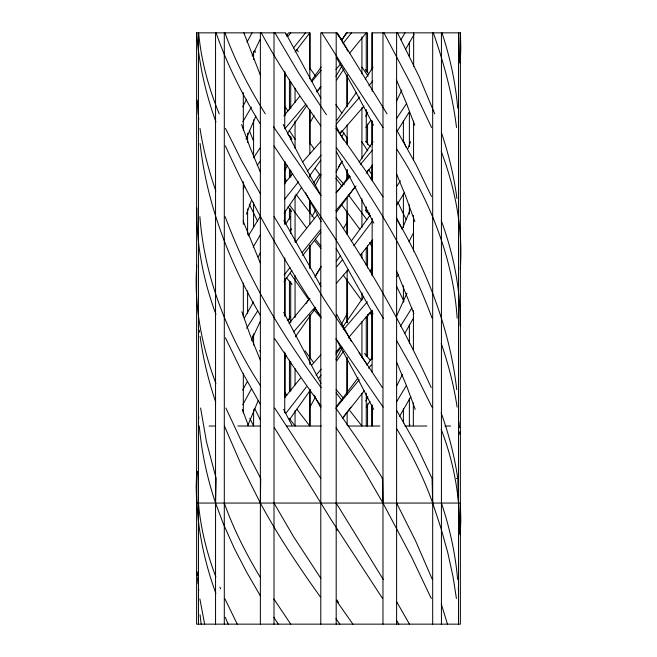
<?xml version="1.0" encoding="UTF-8"?>
<svg xmlns="http://www.w3.org/2000/svg" width="657" height="657" viewBox="0 0 657 657"><rect width="100%" height="100%" fill="white"/><g stroke="black" fill="none" stroke-linecap="round" stroke-linejoin="round"><path stroke-width="0.99" d="M198.463 32.85L198.463 624.15M372.076 425.72L372.084 404.884M372.1 372.141L372.125 310.638M372.133 275.915L372.158 218.37M372.174 180.675L372.199 121.143M372.215 91.38L372.24 32.85M382.974 624.15L382.974 32.85M396.614 624.15L396.614 32.85M413.343 425.72L413.36 402.897M413.409 350.321L413.434 310.638M413.483 251.114L413.516 215.397M413.557 159.84L413.59 121.143M413.639 66.579L413.664 32.85M432.684 624.15L432.684 32.85M441.43 624.15L441.43 32.85M458.52 32.85L458.52 624.15M460.13 325.749C460.721 289.926 453.659 254.267 441.299 220.727M320.296 596.827C298.738 566.621 277.977 535.751 260.369 503.057L260.722 478.468L240.503 439.287L225.877 408.03M196.886 208.064C196.254 244.289 203.325 280.424 215.923 314.317M260.459 595.965L247.007 572.855L234.5 548.784L223.364 523.884L215.553 503.057L216.178 478.468L206.495 441.89L200.599 408.03M197.379 471.48C194.25 512.903 201.674 554.483 215.882 593.402M459.654 62.366L458.701 32.85M459.604 533.854C460.393 498.228 454.028 462.577 441.176 429.349M320.788 478.411L274.667 408.03M196.747 265.214C193.823 305.464 201.732 345.935 215.923 383.532M460.253 269.321C463.193 229.236 455.326 188.945 441.266 151.488M460.228 63.688L460.812 48.815L460.442 32.85L371.985 32.85L371.985 69.708M196.755 471.053L196.164 486.196L196.607 503.057L460.376 503.057L460.82 519.917L460.228 535.053M246.391 214.215L251.426 200.475M409.911 424.512L409.377 426.023L409.377 398.38M245.989 139.268L255.828 116.133M409.771 210.782L402.092 229.433M247.894 425.243L258.094 400.852M410.633 141.666L407.841 148.753M406.979 293.153L396.319 316.682M251.352 340.392L260.344 321.322M401.821 90.001L396.343 101.564M252.099 56.034L260.139 39.363M402.429 374.457L396.853 385.692M413.294 233.178L409.048 241.595M242.786 404.778L251.672 388.492M284.793 170.664L287.528 165.244M367.879 396.787L365.752 400.992M242.712 106.804L246.309 99.839M258.193 256.928L260.262 252.912M367.756 112.142L365.662 116.232M372.347 175.526L370.663 178.811M284.629 358.771L286.395 355.363M367.082 211.809L367.936 210.166M289.77 322.792L291.1 320.238M246.95 42.278L252.033 32.85M284.719 76.368L285.524 74.824M370.178 271.086L371.829 267.949M413.409 318.243L404.835 333.296M242.663 390.077L247.484 381.323M244.379 317.988L253.471 301.908M410.904 396.623L399.637 416.218M341.821 161.474L336.055 172.208M309.652 407.726L315.549 396.787M342.207 136.04L343.989 132.739M290.23 231.33L291.651 228.702M243.246 188.756L244.683 186.12M311.952 216.744L315.524 210.166M414.107 34.558L405.665 49.168M341.32 324.402L347.027 313.931M315.294 185.356L321.133 174.705M335.973 359.33L342.174 347.996M310.005 122.785L314.062 115.41M242.893 121.734L251.401 107.132M248.28 235.986L260.229 216.383M404.95 32.85L400.926 39.88M335.957 76.368L342.1 65.593M347.175 222.017L343.373 228.702M253.167 247.081L260.238 235.042M406.502 385.298L396.442 402.059M286.559 36.053L288.423 32.85L309.932 32.85L309.94 69.56M411.947 307.854L400.335 326.389M314.949 277.139L321.125 266.643L315.261 276.17M342.141 39.732L346.182 32.85L367.542 32.85L367.542 72.369M246.646 328.27L257.774 310.728M409.065 112.29L396.984 131.54M404.63 192.279L396.894 204.984M287.84 320.649L290.484 316.395M368.536 214.625L369.562 212.983M406.683 103.33L396.573 118.589M373.02 67.055L365.333 79.012M400.392 180.79L397.074 185.947M253.701 157.631L259.901 148.195M371.558 310.564L366.278 317.98M285.705 223.988L290.476 216.662M343.898 69.01L336.696 79.899M284.079 213.303L301.735 187.188M373.069 141.666L359.116 162.148M257.183 165.572L260.492 160.678M370.039 401.37L366.22 407.11M287.791 133.026L307.008 105.342M363.773 296.635L343.085 326.595M371.977 357.671L366.861 365.218M370.786 120.288L365.883 127.499M397.362 276.383L398.495 274.7M283.955 281.869L291.913 270.364M295.264 336.918L315.779 307.87M356.332 92.489L336.786 120.297M305.916 303.608L309.316 298.73M370.105 215.241L351.331 240.996M309.636 175.871L320.739 160.185M313.66 182.818L319.91 174.015M338.462 166.722L342.42 161.105M289.376 419.807L310.662 389.642M354.813 187.188L336.253 212.4M343.504 351.355L336.77 360.841M311.065 81.139L321.183 67.055M340.137 133.026L341.665 130.891M340.868 347.339L335.916 354.295M318.678 378.366L320.986 375.131M358.065 377.75L336.285 406.888M319.672 284.103L320.665 282.715M372.486 221.039L353.762 245.792M295.108 51.985L309.841 32.85L309.841 78.922M316.773 91.972L320.402 87.069M349.499 175.427L337.025 192.008M336.261 261.33L340.301 255.86M286.132 412.949L306.458 386.866M302.688 255.589L320.862 232.093M350.871 407.217L342.428 418.238M372.7 239.69L360.299 255.335M288.012 36.357L290.714 32.85M284.588 199.334L298.541 181.718M372.757 80.893L368.897 85.829M295.256 242.523L317.618 214.527M364.282 390.767L342.576 418.18M372.733 164.874L366.154 173.284M341.903 39.543L347.142 32.85M293.474 47.961L305.497 32.85M284.128 275.037L290.024 267.596M285.015 397.263L300.52 378.153M283.955 115.821L299.699 96.349M351.487 32.85L343.069 43.403M320.772 229.433L302.121 252.592M284.284 183.886L292.767 173.579M356.037 185.939L335.924 210.634M368.676 368.24L371.402 364.873M372.314 150.248L360.282 164.661M289.006 323.375L309.964 298.335M359.28 379.738L336.827 406.855M311.845 81.599L321.158 70.291M342.486 259.761L336.729 266.709M367.378 301.735L343.586 329.412M284.826 128.788L305.94 104.036M369.365 313.233L348.284 337.994M349.401 53.496L366.269 32.85L366.269 71.761M359.757 97.047L336.285 124.116M316.066 375.246L321.224 369.16M363.978 106.097L340.687 132.919M340.655 63.901L335.932 69.453M307.312 171.181L321.142 155.101M293.457 331.957L315.089 307.221M350.296 176.331L336.047 192.838M348.276 269.625L336.515 283.118M320.986 86.798L316.764 91.635M302.721 161.918L320.895 141.329M335.932 352.144L340.655 346.74M311.927 364.873L320.83 354.813M209.074 426.023L215.578 426.023M237.793 426.023L260.648 426.023M286.616 426.023L321.388 426.023M348.111 426.023L379.877 426.023M404.753 426.023L426.812 426.023M444.97 426.023L450.636 426.023M456.36 478.411L457.765 478.468L458.52 503.057M381.972 478.411L382.62 478.468L382.974 503.057L411.594 557.054L431.296 598.527M321.125 317.906L313.989 309.89M336.335 175.641L344.161 184.576M336.162 389.601L342.642 397.263M364.61 353.474L370.178 360.176M321.018 248.461L314.522 240.618M291.995 284.465L286.444 277.73M365.703 141.329L370.252 146.815M292.02 139.136L287.495 133.609M337.912 34.952L339.053 36.357M339.628 37.063L341.911 39.88M365.415 209.895L369.809 215.455M339.423 36.858L341.558 39.543M315.376 239.173L320.961 246.252M314.572 218.806L295.855 194.061M349.902 410.756L361.925 426.023L361.925 393.256M306.326 227.659L289.597 205.083M365.423 69.585L368.676 73.83M291.593 211.57L287.996 206.865M342.125 400.647L336.162 392.796M342.108 186.506L335.883 178.211M348.284 194.743L366.844 219.693M343.241 275.086L361.588 300.306M296.833 409.212L309.841 426.023L309.841 390.184M341.87 205.083L359.88 229.433M313.529 362.483L305.029 350.797M289.203 418.238L295.059 426.023L295.059 410.666M314.087 148.753L309.997 143.086M320.526 316.14L315.565 309.242M342.1 130.891L347.183 138.019M336.269 147.488C375.303 199.925 409.352 256.452 432.002 317.98M320.526 175.871L315.442 168.75M321.183 387.614C282.067 335.021 247.976 278.33 225.154 216.687M339.841 624.15L335.932 618.68M335.858 104.594L341.944 113.16M320.805 125.898C299.37 95.955 278.814 65.281 261.281 32.85M315.582 76.196L309.595 67.761M308.19 298.935L290.328 273.402M335.784 408.03L361.071 444.485L382.62 478.468M296.865 49.735L298.319 51.796M285.581 33.688L287.339 36.184M335.99 128.394L365.752 170.91L383.031 196.854M321.191 406.289L291.593 364.003L274.708 338.683M352.924 624.15L336.351 600.621M369.439 242.712L371.911 246.252M320.994 195.663L273.517 126.776M335.949 338.634L383.121 407.11M326.414 114.688L298.368 72.557L274.979 32.85M361.908 67.055L368.092 76.196M320.813 578.3L293.589 536.736L274.01 503.057M290.755 624.15L273.821 598.929M359.083 352.866L366.951 364.536M336.097 427.699L363.395 469.377L382.974 503.057M284.653 392.015L286.805 395.161M336.055 217.475C372.248 271.489 404.26 328.467 431.214 387.614M284.736 178.211L286.14 180.289M320.936 316.846C284.892 262.389 252.272 205.411 225.384 145.887M361.695 141.666L367.772 150.872M295.231 139.448L289.154 130.176M370.039 312.691L372.322 316.14M287.922 111.017L284.695 106.023M383.015 127.499L344.161 68.229L321.848 32.85M382.604 598.535L331.161 519.72L274.38 427.699M278.281 624.15L273.846 617.317M382.374 387.614L324.681 300.175L274.109 216.662M368.544 169.465L372.19 175.156M274.018 145.887L334.832 237.974L383.425 318.522M265.305 113.875C249.332 88.243 235.173 61.331 224.957 32.85M396.705 149.082C429.588 199.802 453.092 257.445 457.173 318.185M260.665 385.979C227.56 335.234 204.434 277.385 199.892 216.662M396.697 620.734L398.791 624.15M383.261 579.482L336.195 503.057M396.721 410.477L416.021 444.485L432.06 478.468L432.684 503.057L440.929 528.039L447.836 552.923L452.96 576.288L456.434 598.527M387.006 113.875L337.255 32.85L320.788 32.85L320.788 624.15M259.958 123.491C242.441 94.813 227.1 64.665 216.104 32.85M337.534 33.614L345.681 47.411M396.557 428.528C410.806 452.205 423.437 476.974 432.684 503.057M260.032 576.936C245.956 553.449 233.457 528.901 224.3 503.057M260.533 194.053L241.464 160.423L225.491 128.386M396.647 129.996L415.955 164.422L431.501 196.468M396.483 601.459L409.483 624.15M260.509 404.655L241.226 370.318L225.441 337.797M396.458 340.301L415.75 374.4L431.961 407.11M260.459 315.582C229.613 262.866 206.815 204.483 200.106 143.489M336.187 57.159L354.928 90.28L373.529 125.257M336.138 528.778L337.09 530.404M397.165 219.84C427.535 271.891 449.955 329.502 456.738 389.658M346.567 48.955L347.898 51.262M336.146 248.28L373.069 313.906M320.986 286.386L283.873 220.399M320.788 195.17L299.74 156.637L283.175 124.493M336.228 339.209L357.589 378.276L373.636 409.401M321.166 221.672L305.562 192.854M336.696 314.284L351.495 341.607M383.943 32.85L412.768 87.636L431.575 127.499M336.376 151.57L373.849 223.125M321.01 383.45L283.693 312.33M320.838 98.107L285.557 32.85L196.607 32.85L196.607 624.15L460.376 624.15L460.376 32.85M336.023 126.136L343.57 140.155M320.772 407.726L313.972 395.103M337.082 599.997L338.478 602.584M257.643 221.417L249.274 204.163M396.614 503.057L415.61 540.933L432.339 579.482M291.938 425.35L283.66 409.467M260.369 503.057L241.374 465.181L224.423 426.048M397.526 32.85L419.067 76.491L434.753 113.875M396.442 286.123L404.055 301.506M259.671 350.452L260.558 352.177M260.377 419.963L254.645 408.432M237.251 624.15L224.998 598.929M397.616 201.781L406.24 219.693M396.557 217.828L400.869 226.772M401.279 227.659L401.682 228.546M249.832 418.238L253.586 426.023L253.586 409.64M252.551 335.784L253.331 337.509M396.549 80.228L406.018 102.32L414.772 125.257M260.353 263.252L243.172 221.105M396.614 362.188L406.897 386.677L415.24 409.401M396.631 271.086L413.91 313.553M260.418 172.249L250.407 148.4L241.612 124.493M254.735 50.589L255.491 52.305M228.225 624.15L225.269 617.317M396.541 173.859L405.977 196.977L414.846 221.672M260.468 360.496L250.03 334.75L241.866 311.747M260.459 75.3L243.87 32.85M219.89 587.112L220.596 588.803M219.233 113.875C208.63 88.022 201.157 60.74 198.66 32.85M253.117 140.163L249.274 130.349M403.866 141.666L405.985 146.979M248.289 425.35L242.334 409.467M215.866 576.936C206.906 553.21 200.607 528.368 198.463 503.057M215.931 121.89C205.534 93.261 198.825 63.253 196.681 32.85M441.176 412.933C448.813 434.17 454.513 456.13 457.765 478.468M433.333 32.85C444.058 63.557 452.574 95.166 456.525 127.499M441.258 343.439C448.304 364.167 453.93 385.429 457.1 407.11M215.8 191.047C208.836 170.648 203.218 149.73 199.999 128.394M441.29 603.988L447.474 624.15M215.718 402.191C208.515 380.764 203.062 358.714 200.098 336.294M441.373 132.402C448.559 153.894 453.995 176.002 456.919 198.48M441.43 503.057C449.7 527.809 455.358 553.473 457.633 579.482M215.553 503.057C207.218 478.124 201.543 452.254 199.301 426.048M441.98 32.85C450.053 57.266 455.523 82.577 457.732 108.208M204.639 624.15L199.884 598.938M201.149 624.15L200.065 614.755M199.35 330.266L199.588 332.278M198.545 117.316L198.784 119.336M198.578 588.803L198.767 590.495M198.225 114.285L197.141 100.078M458.882 421.917L459.374 427.699M198.053 583.728L197.568 577.79M197.453 576.09L197.207 571.836M198.611 416.152L198.751 418.624M458.257 587.958L458.348 589.649M458.323 116.305L458.43 118.326M459.645 431.83L459.777 434.318M409.377 42.064L409.377 56.403M409.377 111.69L409.377 146.503M409.377 204.861L409.377 214.075M409.377 324.657L409.377 343.085M403.398 120.904L403.398 142.405M403.398 193.601L403.398 227.388M403.398 285.754L403.398 302.13M403.398 408.613L403.398 422.952M371.985 120.904L371.985 144.458M371.985 165.958L371.985 179.262M371.985 240.7L371.985 274.486M371.985 310.326L371.985 359.469M371.985 405.541L371.985 426.023M367.542 124.05L367.542 144.318M367.542 170.672L367.542 173.711M367.542 245.661L367.542 267.949M367.542 314.572L367.542 356.119M367.542 403.743L367.542 426.04M366.269 109.645L366.269 142.405M366.269 206.914L366.269 212.03M366.269 247.87L366.269 265.272M366.269 316.469L366.269 356.398M366.269 393.256L366.269 426.023M361.925 36.948L361.925 73.806M361.925 107.592L361.925 158.789M361.925 198.718L361.925 227.388M361.925 254.013L361.925 258.102M361.925 292.915L361.925 300.085M361.925 321.585L361.925 357.424M347.142 74.832L347.142 106.574M347.142 125.002L347.142 144.458M347.142 170.048L347.142 179.262M347.142 197.7L347.142 234.557M347.142 270.388L347.142 322.612M347.142 357.424L347.142 394.282M347.142 412.711L347.142 424.997M347.052 75.415L347.052 106.828M347.052 137.231L347.052 143.308M347.052 169.654L347.052 179.788M347.052 211.201L347.052 233.498M347.052 279.102L347.052 322.677M347.052 358.139L347.052 393.609M336.195 32.85L336.195 624.15M309.948 110.236L309.948 143.965M309.956 174.721L309.956 176.7M309.964 201.502L309.964 213.41M309.964 245.16L309.973 267.974M309.981 314.604L309.989 358.254M309.989 390.997L309.997 425.72M309.841 109.645L309.841 153.672M309.841 174.146L309.841 177.218M309.841 200.771L309.841 224.316M309.841 245.817L309.841 268.343M309.841 315.442L309.841 364.586M295.059 88.137L295.059 102.476M295.059 120.904L295.059 148.548M295.059 195.646L295.059 241.727M295.059 275.513L295.059 317.487M295.059 368.684L295.059 385.068M290.714 81.994L290.714 108.619M290.714 136.262L290.714 139.333M290.714 170.048L290.714 177.218M290.714 208.959L290.714 233.531M290.714 281.656L290.714 322.612M290.714 361.514L290.714 391.211M289.441 79.464L289.441 109.867M289.441 169.654L289.441 177.76M289.441 209.181L289.441 219.307M289.441 281.13L289.441 319.639M289.441 360.167L289.441 391.58M284.998 72.779L284.998 115.788M284.998 161.86L284.998 183.36M284.998 211.004L284.998 223.29M284.998 278.584L284.998 316.469M284.998 353.326L284.998 397.354M284.744 71.358L284.744 128.107M284.744 161.548L284.744 224.374M284.744 257.815L284.744 315.582M284.744 352.062L284.744 412.867M274.01 32.85L274.01 624.15M260.369 32.85L260.369 624.15M253.586 51.279L253.586 59.475M253.586 119.878L253.586 157.762M253.586 202.816L253.586 227.388M253.586 333.871L253.586 345.139M247.607 133.19L247.607 142.405M247.607 208.959L247.607 234.557M247.607 290.87L247.607 313.397M243.32 92.637L243.32 130.135M243.32 181.817L243.32 224.374M243.32 283.151L243.32 316.592M243.32 373.34L243.32 412.867M224.3 32.85L224.3 624.15M215.553 32.85L215.553 624.15"/></g></svg>
